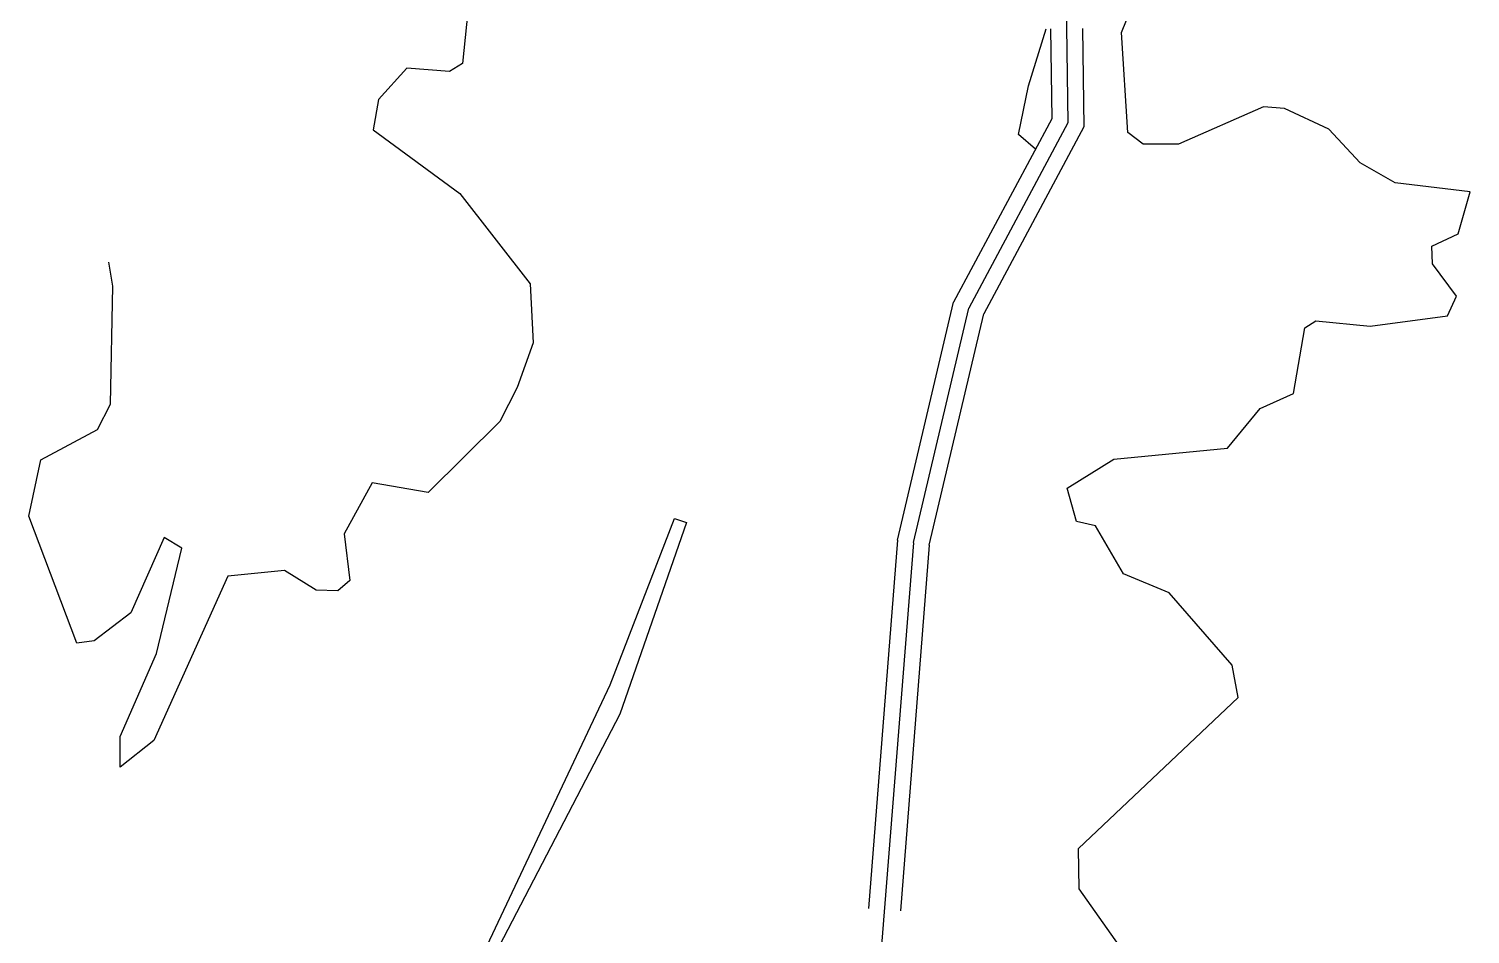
# Model space of a CAD drawing. Header units: metres. Extents: x 479526 to 481925, y 6484265 to 6487890.
# Drawn here: x 479672 to 481925, y 6485516 to 6486931 of the extents above; entities that cross this region are included whole.
import ezdxf

# ---------------------------------------------------------------- set-up
doc = ezdxf.new("R2010")
doc.units = ezdxf.units.M
doc.header["$LTSCALE"] = 0.5
doc.header["$MEASUREMENT"] = 0
doc.layers.add('maa', color=7, linetype='CONTINUOUS')
doc.layers.add('uus kanal', color=7, linetype='CONTINUOUS')

msp = doc.modelspace()

# ---------------------------------------------------------------- linework, layer by layer
at = {"layer": 'maa', "color": 3, "linetype": 'Continuous'}
for points in [[(480374.75, 6487126.5), (480349.56, 6486877)], [(481379.34, 6486925), (481401.88, 6486981)], [(481389.41, 6486769), (481379.34, 6486925)], [(480262.19, 6486869.5), (480217.97, 6486820.5)], [(480262.19, 6486869.5), (480262.19, 6486869.5)], [(480329.03, 6486864.5), (480262.19, 6486869.5)], [(480349.56, 6486877), (480329.03, 6486864.5)], [(480217.97, 6486820.5), (480209.84, 6486773)], [(481601.31, 6486809), (481468.63, 6486750.5)], [(481601.31, 6486809), (481601.31, 6486809)], [(481634.22, 6486806.5), (481601.31, 6486809)], [(481703.81, 6486774), (481634.22, 6486806.5)], [(480209.84, 6486773), (480345.5, 6486673.5)], [(481413.63, 6486750.5), (481389.41, 6486769)], [(481752.53, 6486721.5), (481703.81, 6486774)], [(481468.63, 6486750.5), (481413.63, 6486750.5)], [(481807.16, 6486690), (481752.53, 6486721.5)], [(481924.59, 6486676), (481807.16, 6486690)], [(480345.5, 6486673.5), (480455.28, 6486532.5)], [(481905.66, 6486610.5), (481924.59, 6486676)], [(481864.78, 6486591.5), (481905.66, 6486610.5)], [(481865.53, 6486563.5), (481864.78, 6486591.5)], [(479802.69, 6486528.5), (479796.4804, 6486566.4088)], [(481903.28, 6486513), (481865.53, 6486563.5)], [(479799.47, 6486344.5), (479802.69, 6486528.5)], [(480455.28, 6486532.5), (480460.16, 6486440)], [(481888.91, 6486482.5), (481903.28, 6486513)], [(481665.94, 6486463.5), (481683.44, 6486474.5)], [(481683.44, 6486474.5), (481768.13, 6486466)], [(481683.44, 6486474.5), (481683.44, 6486474.5)], [(481768.13, 6486466), (481888.91, 6486482.5)], [(481648.38, 6486361), (481665.94, 6486463.5)], [(480460.16, 6486440), (480435.03, 6486370.5)], [(480435.03, 6486370.5), (480407.63, 6486317.5)], [(481596.25, 6486337.5), (481648.38, 6486361)], [(479778.69, 6486304.5), (479799.47, 6486344.5)], [(480407.63, 6486317.5), (480295.59, 6486206.5)], [(481545.47, 6486275.5), (481596.25, 6486337.5)], [(479690.53, 6486257.5), (479778.69, 6486304.5)], [(481367.63, 6486258.5), (481545.47, 6486275.5)], [(479671.56, 6486169.5), (479690.53, 6486257.5)], [(481294.53, 6486213), (481367.63, 6486258.5)], [(480208.22, 6486221.5), (480164.63, 6486141.5)], [(480208.22, 6486221.5), (480208.22, 6486221.5)], [(480295.59, 6486206.5), (480208.22, 6486221.5)], [(481309.22, 6486161), (481294.53, 6486213)], [(479746.72, 6485971), (479671.56, 6486169.5)], [(480580.34, 6485905.5), (480681, 6486165.5)], [(480699.75, 6486159.5), (480595.31, 6485860)], [(480681, 6486165.5), (480699.75, 6486159.5)], [(480681, 6486165.5), (480681, 6486165.5)], [(481338.91, 6486154), (481309.22, 6486161)], [(479883.19, 6486136), (479830.91, 6486018)], [(479883.19, 6486136), (479883.19, 6486136)], [(479910.5, 6486119.5), (479883.19, 6486136)], [(480164.63, 6486141.5), (480173.38, 6486069)], [(481382.59, 6486079), (481338.91, 6486154)], [(479871.09, 6485954.5), (479910.5, 6486119.5)], [(479982.56, 6486075.5), (479867, 6485818.5)], [(480071.03, 6486084.5), (479982.56, 6486075.5)], [(480071.03, 6486084.5), (480071.03, 6486084.5)], [(480120.66, 6486053.5), (480071.03, 6486084.5)], [(480173.38, 6486069), (480154.66, 6486052.5)], [(481454.31, 6486049.5), (481382.59, 6486079)], [(480154.66, 6486052.5), (480120.66, 6486053.5)], [(481552.31, 6485936.5), (481454.31, 6486049.5)], [(479830.91, 6486018), (479773.94, 6485974.5)], [(479773.94, 6485974.5), (479746.72, 6485971)], [(479814.25, 6485825), (479871.09, 6485954.5)], [(481562.06, 6485886), (481552.31, 6485936.5)], [(480365.94, 6485452), (480580.34, 6485905.5)], [(481312.38, 6485650), (481562.06, 6485886)], [(480595.31, 6485860), (480386.22, 6485458)], [(479814.13, 6485777), (479814.25, 6485825)], [(479867, 6485818.5), (479814.13, 6485777)], [(479867, 6485818.5), (479867, 6485818.5)], [(481313.56, 6485587), (481312.38, 6485650)], [(481435.88, 6485413.5), (481313.56, 6485587)]]:
    msp.add_lwpolyline(points, dxfattribs=at)
at = {"layer": 'uus kanal', "color": 5, "ltscale": 0.2}
for points in [[(481291.1582, 6487121.0312), (481295.8092, 6486784.0376)], [(481054.1941, 6486127.4261), (481002.5209, 6485472.1793)]]:
    msp.add_lwpolyline(points, dxfattribs=at)
at = {"layer": 'uus kanal', "color": 1, "ltscale": 0.2}
for points in [[(481245.0546, 6486742.6223), (481218.4415, 6486765.6469), (481234.0803, 6486841.7408), (481261.9572, 6486930.7985)], [(481268.78, 6486930.8927), (481270.7225, 6486790.1486)], [(481318.7753, 6486931.5827), (481320.8959, 6486777.9266)]]:
    msp.add_lwpolyline(points, dxfattribs=at)
at = {"layer": 'uus kanal', "color": 1, "ltscale": 5, "elevation": -2.15, "flags": 128}
msp.add_lwpolyline([(481270.7225, 6486790.1486), (481117.2031, 6486503.4927)], dxfattribs=at)
at = {"layer": 'uus kanal', "color": 5, "ltscale": 5, "flags": 128}
for points in [[(481295.8092, 6486784.0376), (481140.7585, 6486494.5222)], [(481054.2043, 6486127.9142), (481140.7752, 6486494.534)]]:
    msp.add_lwpolyline(points, dxfattribs=at)
at = {"layer": 'uus kanal', "color": 1, "ltscale": 5, "flags": 128}
for points in [[(481320.8959, 6486777.9266), (481164.3638, 6486485.6451)], [(481029.475, 6486131.9723), (481117.2031, 6486503.4927)], [(481079.0186, 6486124.2161), (481164.3638, 6486485.6451)]]:
    msp.add_lwpolyline(points, dxfattribs=at)
at = {"layer": 'uus kanal', "color": 1, "ltscale": 0.25}
for points in [[(481029.475, 6486131.9723), (480984.068, 6485556.1849)], [(481079.0186, 6486124.2161), (481033.9133, 6485552.2541)]]:
    msp.add_lwpolyline(points, dxfattribs=at)

doc.saveas('drawing.dxf')
